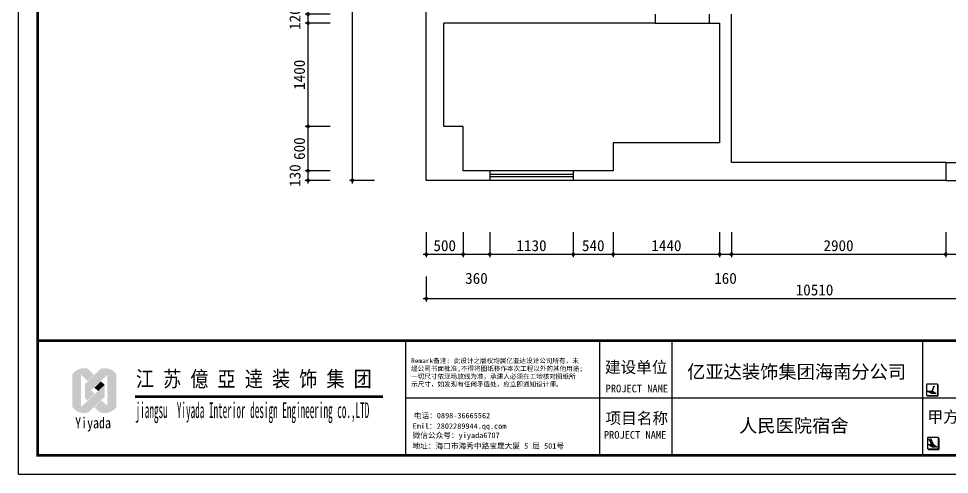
# Model space of a CAD drawing. Header units: millimetres. Extents: x 333665 to 510740, y -473522 to -395501.
# Drawn here: x 333665 to 346262, y -410869 to -404699 of the extents above; entities that cross this region are included whole.
import ezdxf

# ---------------------------------------------------------------- set-up
doc = ezdxf.new("R2010")
doc.units = ezdxf.units.MM
doc.header["$PDMODE"] = 35
doc.header["$PDSIZE"] = 20
for name, color, linetype in [('0-01图框模板说明', 2, 'Continuous'), ('0-02图框细线', 136, 'Continuous'), ('06其他', 8, 'Continuous'), ('FLOOR', 8, 'Continuous'), ('TK', 7, 'Continuous'), ('细线', 250, 'Continuous')]:
    doc.layers.add(name, color=color, linetype=linetype)
doc.styles.add('H1', font='')
doc.styles.get("Standard").update_dxf_attribs({"font": 'txt', "bigfont": 'gbcbig.shx'})
doc.styles.add('标注文字', font='simhei.ttf')
doc.styles.add('黑体', font='simhei.ttf')
doc.styles.get('H1').set_extended_font_data('SimSun')
doc.dimstyles.new('最新标注', dxfattribs={"dimtxt": 150, "dimasz": 80, "dimexe": 40, "dimexo": 40, "dimgap": 40, "dimtad": 1, "dimdec": 0, "dimtxsty": '标注文字', "dimblk": 'DOTSMALL', "dimcen": 2.5, "dimdle": 40, "dimclrd": 46, "dimclre": 46, "dimclrt": 40, "dimadec": 0, "dimazin": 0, "dimtfac": 1, "dimtdec": 0, "dimtmove": 2, "dimatfit": 3, "dimldrblk": 'DOT', "dimfxl": 300, "dimfxlon": 1, "dimarcsym": 0})

# ---------------------------------------------------------------- blocks, each defined once
blk = doc.blocks.new('_DotSmall')
at = {"layer": 'FLOOR', "color": 0, "const_width": 0.5}
blk.add_lwpolyline([(-0.0625, 0, 1), (0.0625, 0, 1)], format="xyb", close=True, dxfattribs=at)
blk = doc.blocks.new('*D81')
at = {"layer": 'Defpoints', "color": 0, "lineweight": -3, "ltscale": 400}
for p in [(337582, -406759), (340042, -406759), (340042, -406889)]:
    blk.add_point(p, dxfattribs=at)
at = {"layer": '细线', "color": 46, "lineweight": -2, "ltscale": 400}
for p, q in [((337582, -406929), (337582, -406719)), ((337882, -406759), (337542, -406759)), ((337882, -406889), (337542, -406889))]:
    blk.add_line(p, q, dxfattribs=at)
at = {"layer": '细线', "color": 46, "lineweight": -2, "ltscale": 400, "xscale": 80, "yscale": 80, "zscale": 80}
for p, rotation in [((337582, -406759), 90), ((337582, -406889), 270)]:
    blk.add_blockref('_DotSmall', p, dxfattribs=dict(at, rotation=rotation))
at = {"layer": '细线', "color": 40, "lineweight": -3, "ltscale": 400, "insert": (337406, -406824), "char_height": 150, "attachment_point": 5, "rotation": 90, "style": '标注文字'}
blk.add_mtext('130', dxfattribs=at)
blk = doc.blocks.new('_Dot')
at = {"color": 0, "linetype": 'ByBlock', "lineweight": -2}
blk.add_line((-0.5, 0), (-1, 0), dxfattribs=at)
at = {"color": 0, "linetype": 'ByBlock', "const_width": 0.5}
blk.add_lwpolyline([(-0.25, 0, 1), (0.25, 0, 1)], format="xyb", close=True, dxfattribs=at)
blk = doc.blocks.new('*D82')
at = {"color": 46, "lineweight": -2}
for p, q in [((337582, -406799), (337582, -406119)), ((337882, -406159), (337542, -406159)), ((337882, -406759), (337542, -406759))]:
    blk.add_line(p, q, dxfattribs=at)
at = {"layer": 'Defpoints', "color": 0, "lineweight": -3}
for p in [(337582, -406159), (339682, -406159), (340042, -406759)]:
    blk.add_point(p, dxfattribs=at)
at = {"color": 46, "lineweight": -2, "xscale": 80, "yscale": 80, "zscale": 80}
for p, rotation in [((337582, -406159), 90), ((337582, -406759), 270)]:
    blk.add_blockref('_DotSmall', p, dxfattribs=dict(at, rotation=rotation))
at = {"color": 40, "lineweight": -3, "insert": (337466, -406459), "char_height": 150, "attachment_point": 5, "rotation": 90, "style": '标注文字'}
blk.add_mtext('600', dxfattribs=at)
blk = doc.blocks.new('*D83')
at = {"color": 46, "lineweight": -2}
for p, q in [((337582, -406199), (337582, -404719)), ((337882, -404759), (337542, -404759)), ((337882, -406159), (337542, -406159))]:
    blk.add_line(p, q, dxfattribs=at)
at = {"layer": 'Defpoints', "color": 0, "lineweight": -3}
for p in [(337582, -404759), (339422, -404759), (339682, -406159)]:
    blk.add_point(p, dxfattribs=at)
at = {"color": 46, "lineweight": -2, "xscale": 80, "yscale": 80, "zscale": 80}
for p, rotation in [((337582, -404759), 90), ((337582, -406159), 270)]:
    blk.add_blockref('_DotSmall', p, dxfattribs=dict(at, rotation=rotation))
at = {"color": 40, "lineweight": -3, "insert": (337466, -405459), "char_height": 150, "attachment_point": 5, "rotation": 90, "style": '标注文字'}
blk.add_mtext('1400', dxfattribs=at)
blk = doc.blocks.new('*D84')
at = {"color": 46, "lineweight": -2}
for p, q in [((337582, -404799), (337582, -404599)), ((337882, -404639), (337542, -404639)), ((337882, -404759), (337542, -404759))]:
    blk.add_line(p, q, dxfattribs=at)
at = {"layer": 'Defpoints', "color": 0, "lineweight": -3}
for p in [(337582, -404639), (339422, -404639), (339422, -404759)]:
    blk.add_point(p, dxfattribs=at)
at = {"color": 46, "lineweight": -2, "xscale": 80, "yscale": 80, "zscale": 80}
for p, rotation in [((337582, -404639), 90), ((337582, -404759), 270)]:
    blk.add_blockref('_DotSmall', p, dxfattribs=dict(at, rotation=rotation))
at = {"color": 40, "lineweight": -3, "insert": (337406, -404699), "char_height": 150, "attachment_point": 5, "rotation": 90, "style": '标注文字'}
blk.add_mtext('120', dxfattribs=at)
blk = doc.blocks.new('*D94')
at = {"layer": 'Defpoints', "color": 0, "lineweight": -3, "ltscale": 400}
for p in [(346155, -397089), (346155, -398089), (339182, -406889)]:
    blk.add_point(p, dxfattribs=at)
at = {"layer": '细线', "color": 46, "lineweight": -2, "ltscale": 400}
for p, q in [((339182, -397389), (339182, -397049)), ((346155, -397389), (346155, -397049)), ((339142, -397089), (346195, -397089))]:
    blk.add_line(p, q, dxfattribs=at)
at = {"layer": '细线', "color": 46, "lineweight": -2, "ltscale": 400, "xscale": 80, "yscale": 80, "zscale": 80, "rotation": 180}
blk.add_blockref('_DotSmall', (339182, -397089), dxfattribs=at)
at = {"layer": '细线', "color": 46, "lineweight": -2, "ltscale": 400, "xscale": 80, "yscale": 80, "zscale": 80}
blk.add_blockref('_DotSmall', (346155, -397089), dxfattribs=at)
at = {"layer": '细线', "color": 40, "lineweight": -3, "ltscale": 400, "insert": (342668, -396974), "char_height": 150, "attachment_point": 5, "style": '标注文字'}
blk.add_mtext('6973', dxfattribs=at)
blk = doc.blocks.new('*D95')
at = {"layer": 'Defpoints', "color": 0, "lineweight": -3, "ltscale": 400}
for p in [(338182, -398089), (346155, -398089), (339182, -406889)]:
    blk.add_point(p, dxfattribs=at)
at = {"layer": '细线', "color": 46, "lineweight": -2, "ltscale": 400}
for p, q in [((338182, -406929), (338182, -398049)), ((338482, -398089), (338142, -398089)), ((338482, -406889), (338142, -406889))]:
    blk.add_line(p, q, dxfattribs=at)
at = {"layer": '细线', "color": 46, "lineweight": -2, "ltscale": 400, "xscale": 80, "yscale": 80, "zscale": 80}
for p, rotation in [((338182, -398089), 90), ((338182, -406889), 270)]:
    blk.add_blockref('_DotSmall', p, dxfattribs=dict(at, rotation=rotation))
at = {"layer": '细线', "color": 40, "lineweight": -3, "ltscale": 400, "insert": (338066, -402489), "char_height": 150, "attachment_point": 5, "rotation": 90, "style": '标注文字'}
blk.add_mtext('8800', dxfattribs=at)
blk = doc.blocks.new('*D96')
at = {"layer": 'Defpoints', "color": 0, "lineweight": -3, "ltscale": 400}
for p in [(339682, -406759), (339182, -406889), (339682, -407889)]:
    blk.add_point(p, dxfattribs=at)
at = {"layer": '细线', "color": 46, "lineweight": -2, "ltscale": 400}
for p, q in [((339182, -407589), (339182, -407929)), ((339682, -407589), (339682, -407929)), ((339142, -407889), (339722, -407889))]:
    blk.add_line(p, q, dxfattribs=at)
at = {"layer": '细线', "color": 46, "lineweight": -2, "ltscale": 400, "xscale": 80, "yscale": 80, "zscale": 80, "rotation": 180}
blk.add_blockref('_DotSmall', (339182, -407889), dxfattribs=at)
at = {"layer": '细线', "color": 46, "lineweight": -2, "ltscale": 400, "xscale": 80, "yscale": 80, "zscale": 80}
blk.add_blockref('_DotSmall', (339682, -407889), dxfattribs=at)
at = {"layer": '细线', "color": 40, "lineweight": -3, "ltscale": 400, "insert": (339432, -407773), "char_height": 150, "attachment_point": 5, "style": '标注文字'}
blk.add_mtext('500', dxfattribs=at)
blk = doc.blocks.new('*D97')
at = {"layer": 'Defpoints', "color": 0, "lineweight": -3, "ltscale": 400}
for p in [(339682, -406759), (340042, -406759), (340042, -407889)]:
    blk.add_point(p, dxfattribs=at)
at = {"layer": '细线', "color": 46, "lineweight": -2, "ltscale": 400}
for p, q in [((339682, -407589), (339682, -407929)), ((340042, -407589), (340042, -407929)), ((339642, -407889), (340082, -407889))]:
    blk.add_line(p, q, dxfattribs=at)
at = {"layer": '细线', "color": 46, "lineweight": -2, "ltscale": 400, "xscale": 80, "yscale": 80, "zscale": 80, "rotation": 180}
blk.add_blockref('_DotSmall', (339682, -407889), dxfattribs=at)
at = {"layer": '细线', "color": 46, "lineweight": -2, "ltscale": 400, "xscale": 80, "yscale": 80, "zscale": 80}
blk.add_blockref('_DotSmall', (340042, -407889), dxfattribs=at)
at = {"layer": '细线', "color": 40, "lineweight": -3, "ltscale": 400, "insert": (339862, -408216), "char_height": 150, "attachment_point": 5, "style": '标注文字'}
blk.add_mtext('360', dxfattribs=at)
blk = doc.blocks.new('*D98')
at = {"layer": 'Defpoints', "color": 0, "lineweight": -3, "ltscale": 400}
for p in [(340042, -406759), (341172, -406759), (341172, -407889)]:
    blk.add_point(p, dxfattribs=at)
at = {"layer": '细线', "color": 46, "lineweight": -2, "ltscale": 400}
for p, q in [((340042, -407589), (340042, -407929)), ((341172, -407589), (341172, -407929)), ((340002, -407889), (341212, -407889))]:
    blk.add_line(p, q, dxfattribs=at)
at = {"layer": '细线', "color": 46, "lineweight": -2, "ltscale": 400, "xscale": 80, "yscale": 80, "zscale": 80, "rotation": 180}
blk.add_blockref('_DotSmall', (340042, -407889), dxfattribs=at)
at = {"layer": '细线', "color": 46, "lineweight": -2, "ltscale": 400, "xscale": 80, "yscale": 80, "zscale": 80}
blk.add_blockref('_DotSmall', (341172, -407889), dxfattribs=at)
at = {"layer": '细线', "color": 40, "lineweight": -3, "ltscale": 400, "insert": (340607, -407773), "char_height": 150, "attachment_point": 5, "style": '标注文字'}
blk.add_mtext('1130', dxfattribs=at)
blk = doc.blocks.new('*D99')
at = {"layer": 'Defpoints', "color": 0, "lineweight": -3, "ltscale": 400}
for p in [(341172, -406759), (341712, -406759), (341712, -407889)]:
    blk.add_point(p, dxfattribs=at)
at = {"layer": '细线', "color": 46, "lineweight": -2, "ltscale": 400}
for p, q in [((341172, -407589), (341172, -407929)), ((341712, -407589), (341712, -407929)), ((341132, -407889), (341752, -407889))]:
    blk.add_line(p, q, dxfattribs=at)
at = {"layer": '细线', "color": 46, "lineweight": -2, "ltscale": 400, "xscale": 80, "yscale": 80, "zscale": 80, "rotation": 180}
blk.add_blockref('_DotSmall', (341172, -407889), dxfattribs=at)
at = {"layer": '细线', "color": 46, "lineweight": -2, "ltscale": 400, "xscale": 80, "yscale": 80, "zscale": 80}
blk.add_blockref('_DotSmall', (341712, -407889), dxfattribs=at)
at = {"layer": '细线', "color": 40, "lineweight": -3, "ltscale": 400, "insert": (341442, -407773), "char_height": 150, "attachment_point": 5, "style": '标注文字'}
blk.add_mtext('540', dxfattribs=at)
blk = doc.blocks.new('*D100')
at = {"color": 46, "lineweight": -2}
for p, q in [((341712, -407589), (341712, -407929)), ((343152, -407589), (343152, -407929)), ((341672, -407889), (343192, -407889))]:
    blk.add_line(p, q, dxfattribs=at)
at = {"layer": 'Defpoints', "color": 0, "lineweight": -3}
for p in [(343152, -406379), (341712, -406759), (343152, -407889)]:
    blk.add_point(p, dxfattribs=at)
at = {"color": 46, "lineweight": -2, "xscale": 80, "yscale": 80, "zscale": 80, "rotation": 180}
blk.add_blockref('_DotSmall', (341712, -407889), dxfattribs=at)
at = {"color": 46, "lineweight": -2, "xscale": 80, "yscale": 80, "zscale": 80}
blk.add_blockref('_DotSmall', (343152, -407889), dxfattribs=at)
at = {"color": 40, "lineweight": -3, "insert": (342432, -407773), "char_height": 150, "attachment_point": 5, "style": '标注文字'}
blk.add_mtext('1440', dxfattribs=at)
blk = doc.blocks.new('*D101')
at = {"color": 46, "lineweight": -2}
for p, q in [((343152, -407589), (343152, -407929)), ((343312, -407589), (343312, -407929)), ((343112, -407889), (343352, -407889))]:
    blk.add_line(p, q, dxfattribs=at)
at = {"layer": 'Defpoints', "color": 0, "lineweight": -3}
for p in [(343152, -406379), (343312, -406649), (343312, -407889)]:
    blk.add_point(p, dxfattribs=at)
at = {"color": 46, "lineweight": -2, "xscale": 80, "yscale": 80, "zscale": 80, "rotation": 180}
blk.add_blockref('_DotSmall', (343152, -407889), dxfattribs=at)
at = {"color": 46, "lineweight": -2, "xscale": 80, "yscale": 80, "zscale": 80}
blk.add_blockref('_DotSmall', (343312, -407889), dxfattribs=at)
at = {"color": 40, "lineweight": -3, "insert": (343232, -408216), "char_height": 150, "attachment_point": 5, "style": '标注文字'}
blk.add_mtext('160', dxfattribs=at)
blk = doc.blocks.new('*D102')
at = {"color": 46, "lineweight": -2}
for p, q in [((343312, -407589), (343312, -407929)), ((346212, -407589), (346212, -407929)), ((343272, -407889), (346252, -407889))]:
    blk.add_line(p, q, dxfattribs=at)
at = {"layer": 'Defpoints', "color": 0, "lineweight": -3}
for p in [(343312, -406649), (346212, -406649), (346212, -407889)]:
    blk.add_point(p, dxfattribs=at)
at = {"color": 46, "lineweight": -2, "xscale": 80, "yscale": 80, "zscale": 80, "rotation": 180}
blk.add_blockref('_DotSmall', (343312, -407889), dxfattribs=at)
at = {"color": 46, "lineweight": -2, "xscale": 80, "yscale": 80, "zscale": 80}
blk.add_blockref('_DotSmall', (346212, -407889), dxfattribs=at)
at = {"color": 40, "lineweight": -3, "insert": (344762, -407773), "char_height": 150, "attachment_point": 5, "style": '标注文字'}
blk.add_mtext('2900', dxfattribs=at)
blk = doc.blocks.new('*D103')
at = {"color": 46, "lineweight": -2}
for p, q in [((346212, -407589), (346212, -407929)), ((347052, -407589), (347052, -407929)), ((346172, -407889), (347092, -407889))]:
    blk.add_line(p, q, dxfattribs=at)
at = {"layer": 'Defpoints', "color": 0, "lineweight": -3}
for p in [(346212, -406649), (347052, -406649), (347052, -407889)]:
    blk.add_point(p, dxfattribs=at)
at = {"color": 46, "lineweight": -2, "xscale": 80, "yscale": 80, "zscale": 80, "rotation": 180}
blk.add_blockref('_DotSmall', (346212, -407889), dxfattribs=at)
at = {"color": 46, "lineweight": -2, "xscale": 80, "yscale": 80, "zscale": 80}
blk.add_blockref('_DotSmall', (347052, -407889), dxfattribs=at)
at = {"color": 40, "lineweight": -3, "insert": (346632, -407773), "char_height": 150, "attachment_point": 5, "style": '标注文字'}
blk.add_mtext('840', dxfattribs=at)
blk = doc.blocks.new('*D106')
at = {"layer": 'Defpoints', "color": 0, "lineweight": -3, "ltscale": 400}
for p in [(339182, -406889), (349692, -406889), (349692, -408489)]:
    blk.add_point(p, dxfattribs=at)
at = {"layer": '细线', "color": 46, "lineweight": -2, "ltscale": 400}
for p, q in [((339182, -408189), (339182, -408529)), ((349692, -408189), (349692, -408529)), ((339142, -408489), (349732, -408489))]:
    blk.add_line(p, q, dxfattribs=at)
at = {"layer": '细线', "color": 46, "lineweight": -2, "ltscale": 400, "xscale": 80, "yscale": 80, "zscale": 80, "rotation": 180}
blk.add_blockref('_DotSmall', (339182, -408489), dxfattribs=at)
at = {"layer": '细线', "color": 46, "lineweight": -2, "ltscale": 400, "xscale": 80, "yscale": 80, "zscale": 80}
blk.add_blockref('_DotSmall', (349692, -408489), dxfattribs=at)
at = {"layer": '细线', "color": 40, "lineweight": -3, "ltscale": 400, "insert": (344437, -408373), "char_height": 150, "attachment_point": 5, "style": '标注文字'}
blk.add_mtext('10510', dxfattribs=at)

msp = doc.modelspace()

# ---------------------------------------------------------------- hatches: boundary and pattern name
at = {"layer": '0-01图框模板说明'}
for points in [[(346104.3, -409790, -0.4142136), (346094.1, -409800.2), (345961.8, -409800.2, -0.071272), (345958.9, -409799.8, 0.3481434), (345968.8, -409807.6), (346101.2, -409807.6, 0.4142136), (346111.4, -409797.4), (346111.4, -409665.1, 0.3331076), (346104.1, -409655.3, -0.0577433), (346104.3, -409657.6)], [(346116.9, -410513.8, -0.4142136), (346106.7, -410524), (345974.3, -410524, -0.071272), (345971.5, -410523.6, 0.3481434), (345981.4, -410531.4), (346113.8, -410531.4, 0.4142136), (346123.9, -410521.2), (346123.9, -410388.9, 0.3331076), (346116.6, -410379.1, -0.0577433), (346116.9, -410381.4)]]:
    msp.add_hatch(color=8, dxfattribs=at).paths.add_polyline_path(points)
at = {"layer": '06其他', "linetype": 'ByBlock'}
h = msp.add_hatch(color=7, dxfattribs=at)
h.set_gradient(color1=(255, 241, 220), color2=(255, 110, 0), rotation=45, tint=1, name='HEMISPHERICAL')
h.paths.add_polyline_path([(334393.1, -409514.3), (334393.1, -409520, -0.16489), (334511.1, -409520), (334598.5, -409603.9), (334685.6, -409519.6), (334599.8, -409437.2, 0.3131734)])
h = msp.add_hatch(color=20, dxfattribs=at)
h.set_gradient(color1=(255, 63, 0), color2=(253, 236, 196), tint=1, name='HEMISPHERICAL')
h.paths.add_polyline_path([(334393.1, -409956.1, 0.3225612), (334606.1, -410031.4, -0.1677561), (334511.1, -409954.1), (334511.1, -409520, 0.16489), (334393.1, -409520)])
h = msp.add_hatch(color=16, dxfattribs=at)
h.set_gradient(color1=(127, 0, 0), color2=(204, 0, 0), rotation=135, tint=1, name='INVHEMISPHERICAL')
h.paths.add_polyline_path([(334562.8, -409646.1), (334645.8, -409729.1), (334868, -409519.4, -0.3370418), (334986.9, -409510.5, 0.3337101), (334772.8, -409442.8)])
h = msp.add_hatch(color=1, dxfattribs=at)
h.set_gradient(color1=(255, 0, 0), color2=(255, 127, 0), tint=1, name='INVHEMISPHERICAL')
h.paths.add_polyline_path([(334986.9, -409510.6, 0.3396012), (334867.3, -409520), (334867.3, -409943.8, -0.3188086), (334758.7, -410025.2, 0.3432185), (334986.9, -409959.7)])
h = msp.add_hatch(color=18, dxfattribs=at)
h.set_gradient(color1=(76, 0, 0), color2=(127, 0, 0), rotation=45, tint=1, name='CURVED')
h.paths.add_polyline_path([(334562.8, -409646.1), (334562.8, -409835.8), (334595.8, -409867.8), (334693.5, -409776.8)])
h = msp.add_hatch(color=11, dxfattribs=at)
h.set_gradient(color1=(254, 140, 88), color2=(97, 0, 2), rotation=45, tint=1, name='HEMISPHERICAL')
h.paths.add_polyline_path([(334691.6, -409693.3), (334740.6, -409740.3), (334829.3, -409657.6), (334779.8, -409610.1)])
h = msp.add_hatch(color=20, dxfattribs=at)
h.set_gradient(color1=(255, 63, 0), color2=(253, 236, 196), rotation=45, tint=1)
h.paths.add_polyline_path([(334511.1, -409954.1, 0.1677561), (334606.1, -410031.4), (334829.3, -409823.4), (334829.3, -409657.6)])
h = msp.add_hatch(color=16, dxfattribs=at)
h.set_gradient(color1=(127, 0, 0), color2=(204, 0, 0), rotation=45, tint=1, name='CURVED')
h.paths.add_polyline_path([(334867.3, -409943.8), (334788.9, -409868.5), (334691, -409959.7), (334758.7, -410025.2, 0.3188086)])

# ---------------------------------------------------------------- linework, layer by layer
at = {"color": 0, "lineweight": -3}
for p, q in [((339182, -406888.6), (339182, -399928.6)), ((342282, -404638.6), (342282, -404758.6)), ((343012, -404638.6), (343012, -404758.6)), ((343312, -406648.6), (343312, -404638.6)), ((339422, -406158.6), (339422, -404758.6)), ((342282, -404758.6), (339422, -404758.6)), ((342282, -404758.6), (343012, -404758.6)), ((343012, -404758.6), (343152, -404758.6)), ((343152, -404758.6), (343152, -406378.6)), ((339682, -406158.6), (339422, -406158.6)), ((339682, -406758.6), (339682, -406158.6)), ((342312, -406378.6), (341712, -406378.6)), ((341712, -406378.6), (341712, -406758.6)), ((343152, -406378.6), (342312, -406378.6)), ((346212, -406648.6), (343312, -406648.6)), ((346212, -406648.6), (346212, -406888.6)), ((346212, -406648.6), (347052, -406648.6)), ((340042, -406758.6), (339682, -406758.6)), ((341712, -406758.6), (341172, -406758.6)), ((340042, -406888.6), (339182, -406888.6)), ((346212, -406888.6), (341172, -406888.6))]:
    msp.add_line(p, q, dxfattribs=at)
at = {"color": 3, "lineweight": -3}
for p, q in [((341172, -406758.6), (340042, -406758.6)), ((341172, -406808.6), (340042, -406808.6)), ((341172, -406838.6), (340042, -406838.6)), ((341172, -406888.6), (340042, -406888.6))]:
    msp.add_line(p, q, dxfattribs=at)
at = {"color": 1, "lineweight": -3}
for p, q in [((340042, -406758.6), (340042, -406888.6)), ((341172, -406758.6), (341172, -406888.6))]:
    msp.add_line(p, q, dxfattribs=at)
at = {"color": 8, "lineweight": -3}
msp.add_line((346212, -406888.6), (347052, -406888.6), dxfattribs=at)
at = {"layer": '0-01图框模板说明', "color": 8}
for p, q in [((346022, -409761.4), (346021.4, -409763)), ((346021.4, -409763), (346021.6, -409764.2)), ((346022.5, -409761.6), (346021.6, -409764.2)), ((346022.5, -409763.4), (346021.6, -409764.2)), ((346023.1, -409761.8), (346022.5, -409763.4)), ((346030.5, -410499), (345980.5, -410466.1)), ((345980.5, -410466.1), (346021.5, -410466.1)), ((346043.4, -410466.1), (346047.6, -410466.1)), ((346047.6, -410466.1), (346097.7, -410499))]:
    msp.add_line(p, q, dxfattribs=at)
at = {"layer": '0-01图框模板说明', "color": 2, "const_width": 37.5}
msp.add_lwpolyline([(355139, -395760.2), (355139, -410610.7), (333924, -410610.7), (333924, -395760.2)], close=True, dxfattribs=at)
msp.add_lwpolyline([(355139, -409058.4), (333921, -409058.4)], dxfattribs=at)
at = {"layer": '0-01图框模板说明', "color": 8}
for points in [[(345961.8, -409800.2), (346094.1, -409800.2, 0.4142136), (346104.3, -409790), (346104.3, -409657.6, 0.4142136), (346094.1, -409647.5), (345961.8, -409647.5, 0.4142136), (345951.6, -409657.6), (345951.6, -409790, 0.4142136)], [(346055.7, -409679.6), (346050.1, -409677.6), (346050.4, -409676.8, -0.4519616), (346053.6, -409675.4), (346054.4, -409675.7, -0.4184348), (346056, -409678.8)], [(345974.3, -410524), (346106.7, -410524, 0.4142136), (346116.9, -410513.8), (346116.9, -410381.4, 0.4142136), (346106.7, -410371.3), (345974.3, -410371.3, 0.4142136), (345964.2, -410381.4), (345964.2, -410513.8, 0.4142136)]]:
    msp.add_lwpolyline(points, format="xyb", close=True, dxfattribs=at)
for points in [[(345958.9, -409799.8, 0.3481435), (345968.8, -409807.6), (346101.2, -409807.6, 0.4142136), (346111.4, -409797.4), (346111.4, -409665.1, 0.3331075), (346104.1, -409655.3)], [(345971.5, -410523.6, 0.3481435), (345981.4, -410531.4), (346113.8, -410531.4, 0.4142136), (346123.9, -410521.2), (346123.9, -410388.9, 0.3331075), (346116.6, -410379.1)]]:
    msp.add_lwpolyline(points, format="xyb", dxfattribs=at)
msp.add_lwpolyline([(346032.9, -409742.3), (346035.1, -409742.3), (346085.1, -409775.2), (346018, -409775.2), (345967.9, -409742.3), (346026.6, -409742.3)], dxfattribs=at)
for points in [[(346023.1, -409761.8), (346022, -409761.4), (346024.1, -409749), (346029.7, -409751)], [(346053.8, -409684.8), (346048.2, -409682.8), (346024.1, -409749), (346029.7, -409751)], [(346055.8, -409679.7), (346049.9, -409677.5), (346048.1, -409682.7), (346053.9, -409684.9)]]:
    msp.add_lwpolyline(points, close=True, dxfattribs=at)
for centre, radius in [((346000.8, -410399.7), 13.6), ((346009.6, -410426.1), 1.94), ((346013.4, -410433.4), 1.94), ((346014.2, -410423.7), 1.94), ((346016.8, -410441.2), 1.94), ((346017.9, -410431), 1.94), ((346018.7, -410421), 1.94), ((346020.7, -410450.1), 1.94), ((346021.3, -410438.8), 1.94), ((346022.5, -410428.3), 1.94), ((346032.4, -410466.1), 11), ((346025.2, -410447.7), 1.94), ((346025.9, -410436), 1.94), ((346029.8, -410445), 1.94)]:
    msp.add_circle(centre, radius, dxfattribs=at)
for centre, radius, start, end in [((346297.2, -410311.4), 295.8, 196.35478, 210.12826), ((345913.5, -410486.8), 110, 10.86532, 46.01339)]:
    msp.add_arc(centre, radius, start, end, dxfattribs=at)
msp.add_spline([(346032.4, -410477), (346054.1, -410486.5), (346054.7, -410479.1), (346045, -410481.5), (346038.8, -410499), (346065.6, -410494.5), (346070.1, -410499)], degree=3, dxfattribs=at)
at = {"layer": '0-02图框细线'}
for p, q in [((338905, -410610.7), (338905, -409058.4)), ((341532.3, -410619.4), (341532.3, -409058.4)), ((342509.8, -410619.4), (342509.8, -409058.4)), ((345904.8, -410610.7), (345904.8, -409058.4)), ((338905, -409834.5), (355139, -409834.5))]:
    msp.add_line(p, q, dxfattribs=at)
msp.add_lwpolyline([(355397.7, -395501.4), (355397.7, -410869.4), (333665.2, -410869.4), (333665.2, -395501.4)], close=True, dxfattribs=at)
at = {"layer": '0-02图框细线', "ltscale": 0.2, "const_width": 34.5}
msp.add_lwpolyline([(335240.4, -409815.9), (338595.3, -409815.9)], dxfattribs=at)

# ---------------------------------------------------------------- texts
at = {"layer": '0-02图框细线'}
for s, insert, char_height, attachment_point in [('{\\fSimHei|b0|i0|c134|p2;Remark备注: 此设计之版权均属亿亚达设计公司所有，未\\P经公司书面批准,不得将图纸移作本次工程以外的其他用途;\\P一切尺寸依现场放线为准，承建人必须在工地核对图纸所\\P示尺寸，如发现有任何矛盾处，应立即通知设计师。}', (338977.4, -409690.3), 63.607, 7), ('{\\fSimSun|b0|i0|c134|p2;建设单位}', (341599.6, -409427), 155.232, 4), ('{\\fSimSun|b0|i0|c134|p2;PROJECT NAME}', (341609.9, -409707.7), 103.488, 4), ('{\\fSimSun|b0|i0|c134|p2;电话：0898-36665562  }', (339013.8, -410076.7), 74.208, 4), ('{\\fSimSun|b0|i0|c134|p2;项目名称}', (341608.2, -410117.4), 155.232, 4), ('{\\fSimSun|b0|i0|c134|p2;甲方联系方式}', (345965.3, -410100.5), 155.232, 4), ('{\\fSimSun|b0|i0|c134|p2;Emil：2802289944.qq.com}', (338997.2, -410226.1), 74.208, 4), ('{\\fSimSun|b0|i0|c134|p2;微信公众号：yiyada6707}', (338997.2, -410351.1), 74.208, 4), ('{\\fSimSun|b0|i0|c134|p2;PROJECT NAME}', (341585.9, -410335), 103.488, 4), ('{\\fSimSun|b0|i0|c134|p2;地址：海口市海秀中路宝晟大厦 5 层 501号}', (338996.2, -410488.9), 74.208, 4)]:
    msp.add_mtext(s, dxfattribs=dict(at, insert=insert, char_height=char_height, attachment_point=attachment_point))
at = {"layer": '0-02图框细线', "char_height": 181.104, "attachment_point": 5, "style": '黑体'}
for s, insert in [('亿亚达装饰集团海南分公司', (344194.6, -409490.1)), ('{\\fSimSun|b0|i0|c134|p2;人民医院宿舍}', (344156.8, -410219.6))]:
    msp.add_mtext(s, dxfattribs=dict(at, insert=insert))
at = {"layer": 'TK', "color": 150, "style": 'H1'}
for s, height, width, p in [('江 苏 億 亞 逹 装 饰 集 团', 212.024, 0.85, (335251.9, -409682.9)), ('jiangsu  Yiyada Interior design Engineering co.,LTD', 212.024, 0.43, (335248.5, -410106.8)), ('Yiyada ', 148.42, 0.8, (334430.2, -410245.9))]:
    msp.add_text(s, height=height, dxfattribs=dict(at, width=width)).set_placement(p)

# ---------------------------------------------------------------- dimensions: what is measured, and where the dimension line sits
at = {"color": 0, "lineweight": -3}
for base, p1, p2, picture, middle in [((337582, -404638.6), (339422, -404758.6), (339422, -404638.6), '*D84', (337406.2, -404698.6)), ((337582, -404758.6), (339682, -406158.6), (339422, -404758.6), '*D83', (337466.2, -405458.6)), ((337582, -406158.6), (340042, -406758.6), (339682, -406158.6), '*D82', (337466.2, -406458.6))]:
    dim = msp.add_linear_dim(base=base, p1=p1, p2=p2, angle=90, dimstyle='最新标注', dxfattribs=at)
    dim.commit()
    dim.dimension.update_dxf_attribs({"geometry": picture, "text_midpoint": middle})
for base, p1, p2, picture, middle in [((343152, -407888.6), (341712, -406758.6), (343152, -406378.6), '*D100', (342432, -407772.8)), ((343312, -407888.6), (343152, -406378.6), (343312, -406648.6), '*D101', (343232, -408216.2)), ((346212, -407888.6), (343312, -406648.6), (346212, -406648.6), '*D102', (344762, -407772.8)), ((347052, -407888.6), (346212, -406648.6), (347052, -406648.6), '*D103', (346632, -407772.8))]:
    dim = msp.add_linear_dim(base=base, p1=p1, p2=p2, dimstyle='最新标注', dxfattribs=at)
    dim.commit()
    dim.dimension.update_dxf_attribs({"geometry": picture, "text_midpoint": middle})
at = {"layer": '细线', "color": 2, "lineweight": -3, "ltscale": 400}
for base, p1, p2, picture, middle in [((346154.7, -397088.6), (339182, -406888.6), (346154.7, -398088.6), '*D94', (342668.3, -396973.6)), ((339682, -407888.6), (339182, -406888.6), (339682, -406758.6), '*D96', (339432, -407772.8)), ((340042, -407888.6), (339682, -406758.6), (340042, -406758.6), '*D97', (339862, -408216.2)), ((341172, -407888.6), (340042, -406758.6), (341172, -406758.6), '*D98', (340607, -407772.8)), ((341712, -407888.6), (341172, -406758.6), (341712, -406758.6), '*D99', (341442, -407772.8)), ((349692, -408488.6), (339182, -406888.6), (349692, -406888.6), '*D106', (344437, -408372.8))]:
    dim = msp.add_linear_dim(base=base, p1=p1, p2=p2, dimstyle='最新标注', dxfattribs=at)
    dim.commit()
    dim.dimension.update_dxf_attribs({"geometry": picture, "text_midpoint": middle})
for base, p1, p2, picture, middle in [((338182, -398088.6), (339182, -406888.6), (346154.7, -398088.6), '*D95', (338066.2, -402488.6)), ((337582, -406758.6), (340042, -406888.6), (340042, -406758.6), '*D81', (337406.2, -406823.6))]:
    dim = msp.add_linear_dim(base=base, p1=p1, p2=p2, angle=90, dimstyle='最新标注', dxfattribs=at)
    dim.commit()
    dim.dimension.update_dxf_attribs({"geometry": picture, "text_midpoint": middle})

doc.saveas('drawing.dxf')
